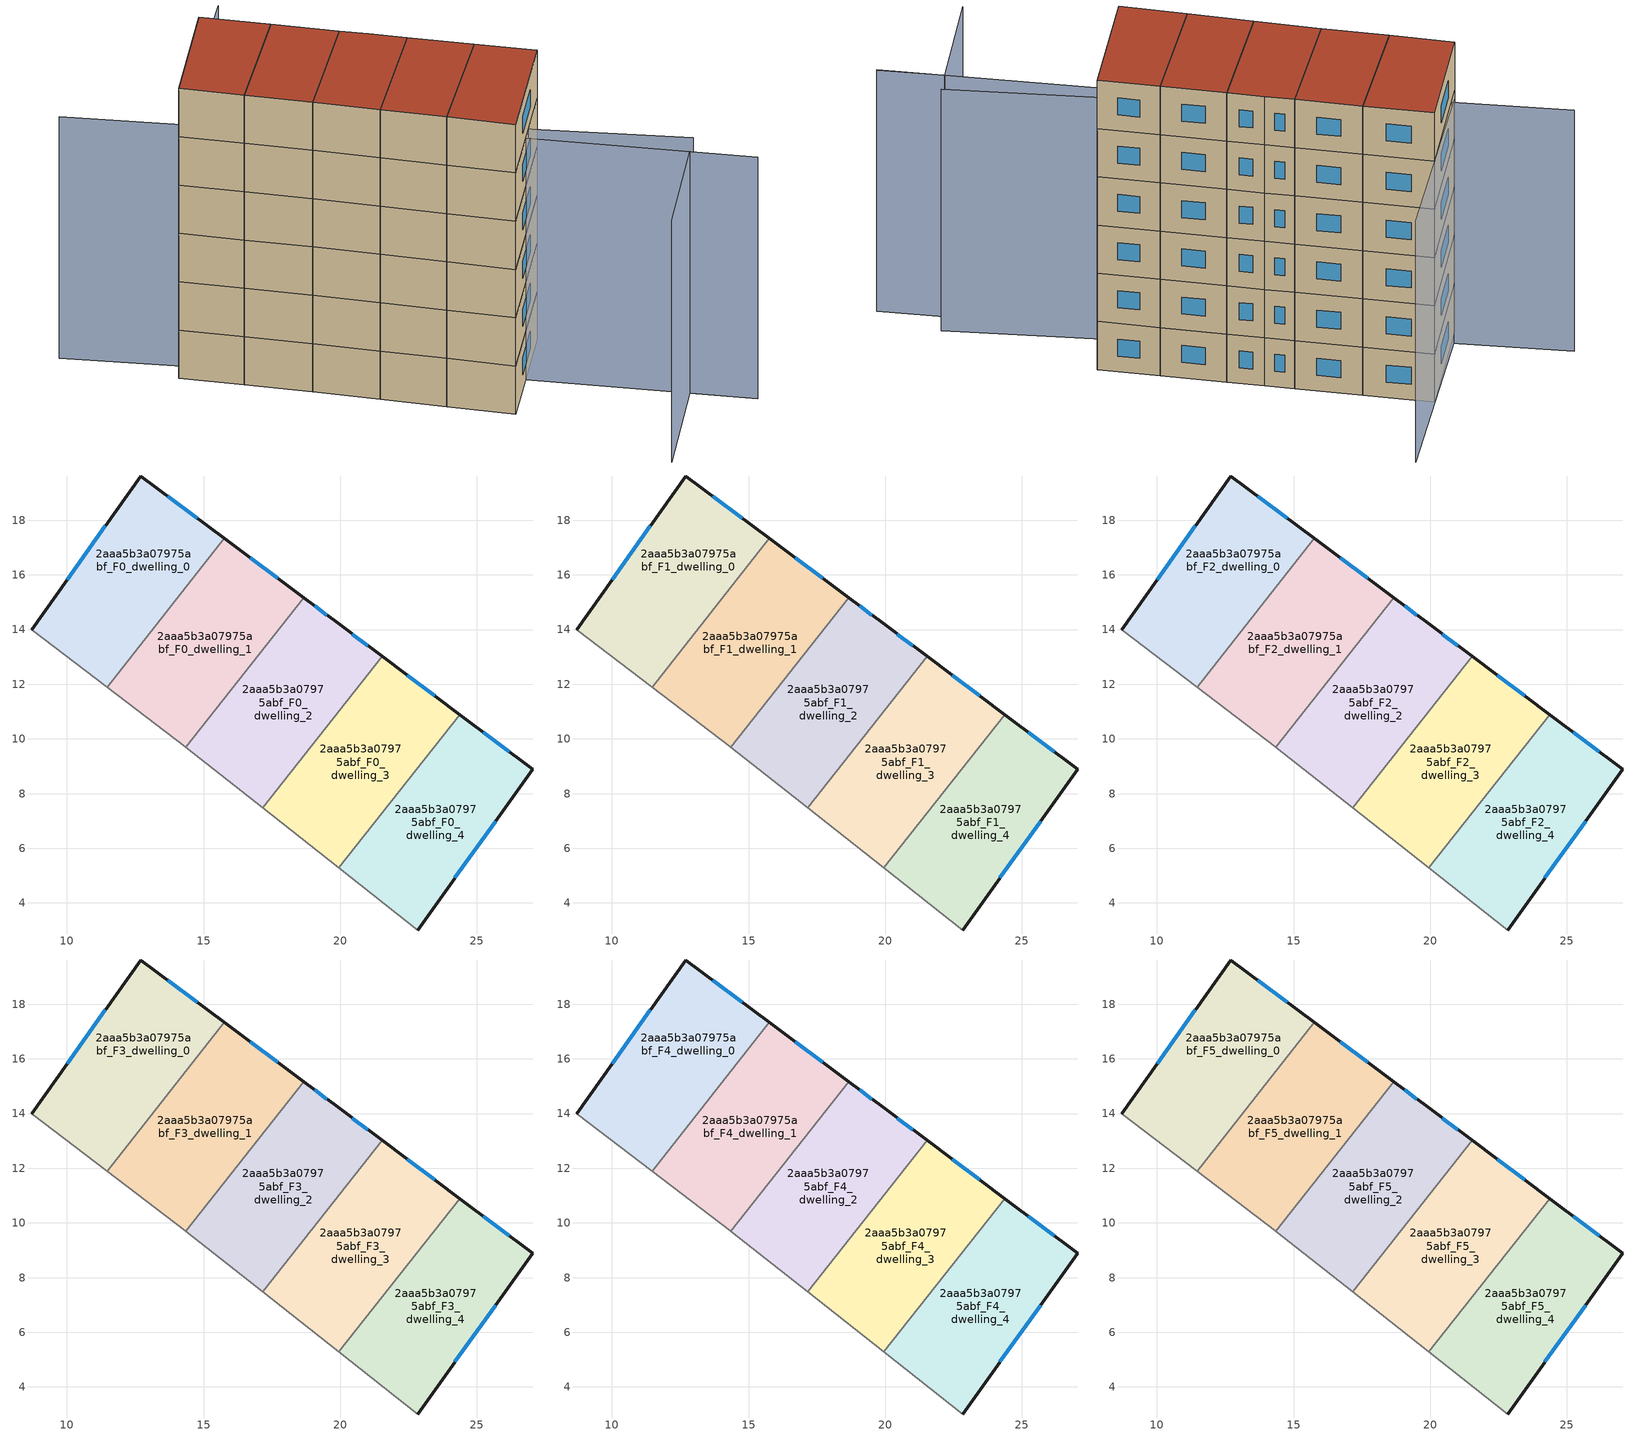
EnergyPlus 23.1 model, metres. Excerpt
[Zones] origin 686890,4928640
2aaa5b3a07975abf_F0_dwelling_0
 floor ground (EU_floor_Construction): 15.76,17.34 11.47,11.9 8.71,14 12.71,19.62 z0
 wall outside (EU_wall_Construction): 15.76,17.34 12.71,19.62 8.71,14 z0:3
 wall adiabatic (EU_wall_Construction): 8.71,14 11.47,11.9 z0:3
 wall to 2aaa5b3a07975abf_F0_dwelling_1 (EU_wall_Construction): 11.47,11.9 15.76,17.34 z0:3
 window (EU_Window_Construction): 11.41,17.8 10,15.82 / 14.77,18.08 13.7,18.88 z0.97:2.03
2aaa5b3a07975abf_F0_dwelling_1
 floor ground (EU_floor_Construction): 18.66,15.17 14.35,9.7 14.34,9.71 11.47,11.9 15.76,17.34 z0
 wall outside (EU_wall_Construction): 18.66,15.17 15.76,17.34 z0:3
 wall adiabatic (EU_wall_Construction): 11.47,11.9 14.34,9.71 14.35,9.7 z0:3
 wall to 2aaa5b3a07975abf_F0_dwelling_2 (EU_wall_Construction): 14.35,9.7 18.66,15.17 z0:3
 window (EU_Window_Construction): 17.72,15.87 16.7,16.64 z0.97:2.03
2aaa5b3a07975abf_F0_dwelling_2
 floor ground (EU_floor_Construction): 19.92,14.23 21.53,13.02 17.17,7.48 14.35,9.7 18.66,15.17 z0
 wall outside (EU_wall_Construction): 21.53,13.02 19.92,14.23 18.66,15.17 z0:3
 wall adiabatic (EU_wall_Construction): 14.35,9.7 17.17,7.48 z0:3
 wall to 2aaa5b3a07975abf_F0_dwelling_3 (EU_wall_Construction): 17.17,7.48 21.53,13.02 z0:3
 window (EU_Window_Construction): 19.51,14.53 19.07,14.86 / 21.01,13.41 20.44,13.84 z0.97:2.03
2aaa5b3a07975abf_F0_dwelling_3
 floor ground (EU_floor_Construction): 24.37,10.89 19.95,5.28 17.17,7.48 21.53,13.02 z0
 wall outside (EU_wall_Construction): 24.37,10.89 21.53,13.02 z0:3
 wall adiabatic (EU_wall_Construction): 17.17,7.48 19.95,5.28 z0:3
 wall to 2aaa5b3a07975abf_F0_dwelling_4 (EU_wall_Construction): 19.95,5.28 24.37,10.89 z0:3
 window (EU_Window_Construction): 23.45,11.58 22.45,12.33 z0.97:2.03
2aaa5b3a07975abf_F0_dwelling_4
 floor ground (EU_floor_Construction): 27.05,8.89 22.83,3.01 19.95,5.28 24.37,10.89 z0
 wall outside (EU_wall_Construction): 22.83,3.01 27.05,8.89 24.37,10.89 z0:3
 wall adiabatic (EU_wall_Construction): 19.95,5.28 22.83,3.01 z0:3
 window (EU_Window_Construction): 26.18,9.54 25.24,10.24 / 24.19,4.92 25.68,6.98 z0.97:2.03
2aaa5b3a07975abf_F1_dwelling_0
 floor to 2aaa5b3a07975abf_F0_dwelling_0 (EU_floor_Construction): 15.76,17.34 11.47,11.9 8.71,14 12.71,19.62 z3
 wall outside (EU_wall_Construction): 15.76,17.34 12.71,19.62 8.71,14 z3:6
 wall adiabatic (EU_wall_Construction): 8.71,14 11.47,11.9 z3:6
 wall to 2aaa5b3a07975abf_F1_dwelling_1 (EU_wall_Construction): 11.47,11.9 15.76,17.34 z3:6
 window (EU_Window_Construction): 11.41,17.8 10,15.82 / 14.77,18.08 13.7,18.88 z3.97:5.03
2aaa5b3a07975abf_F1_dwelling_1
 floor to 2aaa5b3a07975abf_F0_dwelling_1 (EU_floor_Construction): 18.66,15.17 14.35,9.7 14.34,9.71 11.47,11.9 15.76,17.34 z3
 wall outside (EU_wall_Construction): 18.66,15.17 15.76,17.34 z3:6
 wall adiabatic (EU_wall_Construction): 11.47,11.9 14.34,9.71 14.35,9.7 z3:6
 wall to 2aaa5b3a07975abf_F1_dwelling_2 (EU_wall_Construction): 14.35,9.7 18.66,15.17 z3:6
 window (EU_Window_Construction): 17.72,15.87 16.7,16.64 z3.97:5.03
2aaa5b3a07975abf_F1_dwelling_2
 floor to 2aaa5b3a07975abf_F0_dwelling_2 (EU_floor_Construction): 19.92,14.23 21.53,13.02 17.17,7.48 14.35,9.7 18.66,15.17 z3
 wall outside (EU_wall_Construction): 21.53,13.02 19.92,14.23 18.66,15.17 z3:6
 wall adiabatic (EU_wall_Construction): 14.35,9.7 17.17,7.48 z3:6
 wall to 2aaa5b3a07975abf_F1_dwelling_3 (EU_wall_Construction): 17.17,7.48 21.53,13.02 z3:6
 window (EU_Window_Construction): 19.51,14.53 19.07,14.86 / 21.01,13.41 20.44,13.84 z3.97:5.03
2aaa5b3a07975abf_F1_dwelling_3
 floor to 2aaa5b3a07975abf_F0_dwelling_3 (EU_floor_Construction): 24.37,10.89 19.95,5.28 17.17,7.48 21.53,13.02 z3
 wall outside (EU_wall_Construction): 24.37,10.89 21.53,13.02 z3:6
 wall adiabatic (EU_wall_Construction): 17.17,7.48 19.95,5.28 z3:6
 wall to 2aaa5b3a07975abf_F1_dwelling_4 (EU_wall_Construction): 19.95,5.28 24.37,10.89 z3:6
 window (EU_Window_Construction): 23.45,11.58 22.45,12.33 z3.97:5.03
2aaa5b3a07975abf_F1_dwelling_4
 floor to 2aaa5b3a07975abf_F0_dwelling_4 (EU_floor_Construction): 27.05,8.89 22.83,3.01 19.95,5.28 24.37,10.89 z3
 wall outside (EU_wall_Construction): 22.83,3.01 27.05,8.89 24.37,10.89 z3:6
 wall adiabatic (EU_wall_Construction): 19.95,5.28 22.83,3.01 z3:6
 window (EU_Window_Construction): 26.18,9.54 25.24,10.24 / 24.19,4.92 25.68,6.98 z3.97:5.03
2aaa5b3a07975abf_F2_dwelling_0
 floor to 2aaa5b3a07975abf_F1_dwelling_0 (EU_floor_Construction): 15.76,17.34 11.47,11.9 8.71,14 12.71,19.62 z6
 wall outside (EU_wall_Construction): 15.76,17.34 12.71,19.62 8.71,14 z6:9
 wall adiabatic (EU_wall_Construction): 8.71,14 11.47,11.9 z6:9
 wall to 2aaa5b3a07975abf_F2_dwelling_1 (EU_wall_Construction): 11.47,11.9 15.76,17.34 z6:9
 window (EU_Window_Construction): 11.41,17.8 10,15.82 / 14.77,18.08 13.7,18.88 z6.97:8.03
2aaa5b3a07975abf_F2_dwelling_1
 floor to 2aaa5b3a07975abf_F1_dwelling_1 (EU_floor_Construction): 18.66,15.17 14.35,9.7 14.34,9.71 11.47,11.9 15.76,17.34 z6
 wall outside (EU_wall_Construction): 18.66,15.17 15.76,17.34 z6:9
 wall adiabatic (EU_wall_Construction): 11.47,11.9 14.34,9.71 14.35,9.7 z6:9
 wall to 2aaa5b3a07975abf_F2_dwelling_2 (EU_wall_Construction): 14.35,9.7 18.66,15.17 z6:9
 window (EU_Window_Construction): 17.72,15.87 16.7,16.64 z6.97:8.03
2aaa5b3a07975abf_F2_dwelling_2
 floor to 2aaa5b3a07975abf_F1_dwelling_2 (EU_floor_Construction): 19.92,14.23 21.53,13.02 17.17,7.48 14.35,9.7 18.66,15.17 z6
 wall outside (EU_wall_Construction): 21.53,13.02 19.92,14.23 18.66,15.17 z6:9
 wall adiabatic (EU_wall_Construction): 14.35,9.7 17.17,7.48 z6:9
 wall to 2aaa5b3a07975abf_F2_dwelling_3 (EU_wall_Construction): 17.17,7.48 21.53,13.02 z6:9
 window (EU_Window_Construction): 19.51,14.53 19.07,14.86 / 21.01,13.41 20.44,13.84 z6.97:8.03
2aaa5b3a07975abf_F2_dwelling_3
 floor to 2aaa5b3a07975abf_F1_dwelling_3 (EU_floor_Construction): 24.37,10.89 19.95,5.28 17.17,7.48 21.53,13.02 z6
 wall outside (EU_wall_Construction): 24.37,10.89 21.53,13.02 z6:9
 wall adiabatic (EU_wall_Construction): 17.17,7.48 19.95,5.28 z6:9
 wall to 2aaa5b3a07975abf_F2_dwelling_4 (EU_wall_Construction): 19.95,5.28 24.37,10.89 z6:9
 window (EU_Window_Construction): 23.45,11.58 22.45,12.33 z6.97:8.03
2aaa5b3a07975abf_F2_dwelling_4
 floor to 2aaa5b3a07975abf_F1_dwelling_4 (EU_floor_Construction): 27.05,8.89 22.83,3.01 19.95,5.28 24.37,10.89 z6
 wall outside (EU_wall_Construction): 22.83,3.01 27.05,8.89 24.37,10.89 z6:9
 wall adiabatic (EU_wall_Construction): 19.95,5.28 22.83,3.01 z6:9
 window (EU_Window_Construction): 26.18,9.54 25.24,10.24 / 24.19,4.92 25.68,6.98 z6.97:8.03
2aaa5b3a07975abf_F3_dwelling_0
 floor to 2aaa5b3a07975abf_F2_dwelling_0 (EU_floor_Construction): 15.76,17.34 11.47,11.9 8.71,14 12.71,19.62 z9
 wall outside (EU_wall_Construction): 15.76,17.34 12.71,19.62 8.71,14 z9:12
 wall adiabatic (EU_wall_Construction): 8.71,14 11.47,11.9 z9:12
 wall to 2aaa5b3a07975abf_F3_dwelling_1 (EU_wall_Construction): 11.47,11.9 15.76,17.34 z9:12
 window (EU_Window_Construction): 11.41,17.8 10,15.82 / 14.77,18.08 13.7,18.88 z9.97:11.03
2aaa5b3a07975abf_F3_dwelling_1
 floor to 2aaa5b3a07975abf_F2_dwelling_1 (EU_floor_Construction): 18.66,15.17 14.35,9.7 14.34,9.71 11.47,11.9 15.76,17.34 z9
 wall outside (EU_wall_Construction): 18.66,15.17 15.76,17.34 z9:12
 wall adiabatic (EU_wall_Construction): 11.47,11.9 14.34,9.71 14.35,9.7 z9:12
 wall to 2aaa5b3a07975abf_F3_dwelling_2 (EU_wall_Construction): 14.35,9.7 18.66,15.17 z9:12
 window (EU_Window_Construction): 17.72,15.87 16.7,16.64 z9.97:11.03
2aaa5b3a07975abf_F3_dwelling_2
 floor to 2aaa5b3a07975abf_F2_dwelling_2 (EU_floor_Construction): 19.92,14.23 21.53,13.02 17.17,7.48 14.35,9.7 18.66,15.17 z9
 wall outside (EU_wall_Construction): 21.53,13.02 19.92,14.23 18.66,15.17 z9:12
 wall adiabatic (EU_wall_Construction): 14.35,9.7 17.17,7.48 z9:12
 wall to 2aaa5b3a07975abf_F3_dwelling_3 (EU_wall_Construction): 17.17,7.48 21.53,13.02 z9:12
 window (EU_Window_Construction): 19.51,14.53 19.07,14.86 / 21.01,13.41 20.44,13.84 z9.97:11.03
2aaa5b3a07975abf_F3_dwelling_3
 floor to 2aaa5b3a07975abf_F2_dwelling_3 (EU_floor_Construction): 24.37,10.89 19.95,5.28 17.17,7.48 21.53,13.02 z9
 wall outside (EU_wall_Construction): 24.37,10.89 21.53,13.02 z9:12
 wall adiabatic (EU_wall_Construction): 17.17,7.48 19.95,5.28 z9:12
 wall to 2aaa5b3a07975abf_F3_dwelling_4 (EU_wall_Construction): 19.95,5.28 24.37,10.89 z9:12
 window (EU_Window_Construction): 23.45,11.58 22.45,12.33 z9.97:11.03
2aaa5b3a07975abf_F3_dwelling_4
 floor to 2aaa5b3a07975abf_F2_dwelling_4 (EU_floor_Construction): 27.05,8.89 22.83,3.01 19.95,5.28 24.37,10.89 z9
 wall outside (EU_wall_Construction): 22.83,3.01 27.05,8.89 24.37,10.89 z9:12
 wall adiabatic (EU_wall_Construction): 19.95,5.28 22.83,3.01 z9:12
 window (EU_Window_Construction): 26.18,9.54 25.24,10.24 / 24.19,4.92 25.68,6.98 z9.97:11.03
2aaa5b3a07975abf_F4_dwelling_0
 floor to 2aaa5b3a07975abf_F3_dwelling_0 (EU_floor_Construction): 15.76,17.34 11.47,11.9 8.71,14 12.71,19.62 z12
 wall outside (EU_wall_Construction): 15.76,17.34 12.71,19.62 8.71,14 z12:15
 wall adiabatic (EU_wall_Construction): 8.71,14 11.47,11.9 z12:15
 wall to 2aaa5b3a07975abf_F4_dwelling_1 (EU_wall_Construction): 11.47,11.9 15.76,17.34 z12:15
 window (EU_Window_Construction): 11.41,17.8 10,15.82 / 14.77,18.08 13.7,18.88 z12.97:14.03
2aaa5b3a07975abf_F4_dwelling_1
 floor to 2aaa5b3a07975abf_F3_dwelling_1 (EU_floor_Construction): 18.66,15.17 14.35,9.7 14.34,9.71 11.47,11.9 15.76,17.34 z12
 wall outside (EU_wall_Construction): 18.66,15.17 15.76,17.34 z12:15
 wall adiabatic (EU_wall_Construction): 11.47,11.9 14.34,9.71 14.35,9.7 z12:15
 wall to 2aaa5b3a07975abf_F4_dwelling_2 (EU_wall_Construction): 14.35,9.7 18.66,15.17 z12:15
 window (EU_Window_Construction): 17.72,15.87 16.7,16.64 z12.97:14.03
2aaa5b3a07975abf_F4_dwelling_2
 floor to 2aaa5b3a07975abf_F3_dwelling_2 (EU_floor_Construction): 19.92,14.23 21.53,13.02 17.17,7.48 14.35,9.7 18.66,15.17 z12
 wall outside (EU_wall_Construction): 21.53,13.02 19.92,14.23 18.66,15.17 z12:15
 wall adiabatic (EU_wall_Construction): 14.35,9.7 17.17,7.48 z12:15
 wall to 2aaa5b3a07975abf_F4_dwelling_3 (EU_wall_Construction): 17.17,7.48 21.53,13.02 z12:15
 window (EU_Window_Construction): 19.51,14.53 19.07,14.86 / 21.01,13.41 20.44,13.84 z12.97:14.03
2aaa5b3a07975abf_F4_dwelling_3
 floor to 2aaa5b3a07975abf_F3_dwelling_3 (EU_floor_Construction): 24.37,10.89 19.95,5.28 17.17,7.48 21.53,13.02 z12
 wall outside (EU_wall_Construction): 24.37,10.89 21.53,13.02 z12:15
 wall adiabatic (EU_wall_Construction): 17.17,7.48 19.95,5.28 z12:15
 wall to 2aaa5b3a07975abf_F4_dwelling_4 (EU_wall_Construction): 19.95,5.28 24.37,10.89 z12:15
 window (EU_Window_Construction): 23.45,11.58 22.45,12.33 z12.97:14.03
2aaa5b3a07975abf_F4_dwelling_4
 floor to 2aaa5b3a07975abf_F3_dwelling_4 (EU_floor_Construction): 27.05,8.89 22.83,3.01 19.95,5.28 24.37,10.89 z12
 wall outside (EU_wall_Construction): 22.83,3.01 27.05,8.89 24.37,10.89 z12:15
 wall adiabatic (EU_wall_Construction): 19.95,5.28 22.83,3.01 z12:15
 window (EU_Window_Construction): 26.18,9.54 25.24,10.24 / 24.19,4.92 25.68,6.98 z12.97:14.03
2aaa5b3a07975abf_F5_dwelling_0
 floor to 2aaa5b3a07975abf_F4_dwelling_0 (EU_floor_Construction): 15.76,17.34 11.47,11.9 8.71,14 12.71,19.62 z15
 wall outside (EU_wall_Construction): 15.76,17.34 12.71,19.62 8.71,14 z15:18
 wall adiabatic (EU_wall_Construction): 8.71,14 11.47,11.9 z15:18
 wall to 2aaa5b3a07975abf_F5_dwelling_1 (EU_wall_Construction): 11.47,11.9 15.76,17.34 z15:18
 window (EU_Window_Construction): 11.41,17.8 10,15.82 / 14.77,18.08 13.7,18.88 z15.97:17.03
 roof outside (EU_roof_Construction): 11.47,11.9 15.76,17.34 12.71,19.62 8.71,14 z18
2aaa5b3a07975abf_F5_dwelling_1
 floor to 2aaa5b3a07975abf_F4_dwelling_1 (EU_floor_Construction): 18.66,15.17 14.35,9.7 14.34,9.71 11.47,11.9 15.76,17.34 z15
 wall outside (EU_wall_Construction): 18.66,15.17 15.76,17.34 z15:18
 wall adiabatic (EU_wall_Construction): 11.47,11.9 14.34,9.71 14.35,9.7 z15:18
 wall to 2aaa5b3a07975abf_F5_dwelling_2 (EU_wall_Construction): 14.35,9.7 18.66,15.17 z15:18
 window (EU_Window_Construction): 17.72,15.87 16.7,16.64 z15.97:17.03
 roof outside (EU_roof_Construction): 14.35,9.7 18.66,15.17 15.76,17.34 11.47,11.9 14.34,9.71 z18
2aaa5b3a07975abf_F5_dwelling_2
 floor to 2aaa5b3a07975abf_F4_dwelling_2 (EU_floor_Construction): 19.92,14.23 21.53,13.02 17.17,7.48 14.35,9.7 18.66,15.17 z15
 wall outside (EU_wall_Construction): 21.53,13.02 19.92,14.23 18.66,15.17 z15:18
 wall adiabatic (EU_wall_Construction): 14.35,9.7 17.17,7.48 z15:18
 wall to 2aaa5b3a07975abf_F5_dwelling_3 (EU_wall_Construction): 17.17,7.48 21.53,13.02 z15:18
 window (EU_Window_Construction): 19.51,14.53 19.07,14.86 / 21.01,13.41 20.44,13.84 z15.97:17.03
 roof outside (EU_roof_Construction): 17.17,7.48 21.53,13.02 19.92,14.23 18.66,15.17 14.35,9.7 z18
2aaa5b3a07975abf_F5_dwelling_3
 floor to 2aaa5b3a07975abf_F4_dwelling_3 (EU_floor_Construction): 24.37,10.89 19.95,5.28 17.17,7.48 21.53,13.02 z15
 wall outside (EU_wall_Construction): 24.37,10.89 21.53,13.02 z15:18
 wall adiabatic (EU_wall_Construction): 17.17,7.48 19.95,5.28 z15:18
 wall to 2aaa5b3a07975abf_F5_dwelling_4 (EU_wall_Construction): 19.95,5.28 24.37,10.89 z15:18
 window (EU_Window_Construction): 23.45,11.58 22.45,12.33 z15.97:17.03
 roof outside (EU_roof_Construction): 19.95,5.28 24.37,10.89 21.53,13.02 17.17,7.48 z18
2aaa5b3a07975abf_F5_dwelling_4
 floor to 2aaa5b3a07975abf_F4_dwelling_4 (EU_floor_Construction): 27.05,8.89 22.83,3.01 19.95,5.28 24.37,10.89 z15
 wall outside (EU_wall_Construction): 22.83,3.01 27.05,8.89 24.37,10.89 z15:18
 wall adiabatic (EU_wall_Construction): 19.95,5.28 22.83,3.01 z15:18
 window (EU_Window_Construction): 26.18,9.54 25.24,10.24 / 24.19,4.92 25.68,6.98 z15.97:17.03
 roof outside (EU_roof_Construction): 22.83,3.01 27.05,8.89 24.37,10.89 19.95,5.28 z18
shading: 24.6,6.93 32.63,1.87 / 28.04,-4.73 31.87,0.74 / 31.87,0.74 34.8,-1.31 / 3.99,18.51 24.21,5.1 / 34.78,-1.33 24.8,5.75 / 24.8,5.75 27.03,8.9 / 16.18,24.3 9.08,14.78 z0:15
[Building]
EU S2 Campaign: North Axis=0; Terrain=City; Solar Distribution=FullExterior
[Site:Location]
Bologna: Latitude=44.5; Longitude=11.25; Time Zone=1; Elevation=37
[SizingPeriod:WeatherFileDays]
AnnualSizingPeriod: Begin Month=1; Begin Day of Month=1; End Month=12; End Day of Month=31; Day of Week for Start Day=Monday; Use Weather File Daylight Saving Period=No; Use Weather File Rain and Snow Indicators=No
[MATERIAL]
EU_InternalMass_Material: Roughness=MediumRough; Thickness=0.1; Conductivity=1; Density=1800; Specific Heat=900; Thermal Absorptance=0.9; Solar Absorptance=0.7; Visible Absorptance=0.7
[MATERIAL:NOMASS] Roughness=MediumRough; Thermal Absorptance=0.9; Solar Absorptance=0.7; Visible Absorptance=0.7
Name | Thermal Resistance
EU_wall_NoMass | 0.779417
EU_roof_NoMass | 0.435466
EU_floor_NoMass | 0.588222
[WINDOWMATERIAL:SIMPLEGLAZINGSYSTEM]
EU_Window_SimpleGlazing: UFactor=5.16242; Solar Heat Gain Coefficient=0.85; Visible Transmittance=0.85
[CONSTRUCTION]
EU_wall_Construction: EU_wall_NoMass
EU_roof_Construction: EU_roof_NoMass
EU_floor_Construction: EU_floor_NoMass
EU_InternalMass_Construction: EU_InternalMass_Material
EU_Window_Construction: EU_Window_SimpleGlazing
[ZONE] Type=1; Multiplier=1; Ceiling Height=autocalculate; Floor Area=autocalculate; Part of Total Floor Area=Yes
Name | Volume
2aaa5b3a07975abf_F0_dwelling_0 | 75.4702
2aaa5b3a07975abf_F1_dwelling_0; 2aaa5b3a07975abf_F2_dwelling_0; 2aaa5b3a07975abf_F3_dwelling_0; 2aaa5b3a07975abf_F4_dwelling_0; 2aaa5b3a07975abf_F5_dwelling_0 | 75.4709
2aaa5b3a07975abf_F0_dwelling_1 | 75.4915
2aaa5b3a07975abf_F1_dwelling_1; 2aaa5b3a07975abf_F2_dwelling_1; 2aaa5b3a07975abf_F3_dwelling_1; 2aaa5b3a07975abf_F4_dwelling_1; 2aaa5b3a07975abf_F5_dwelling_1 | 75.4893
2aaa5b3a07975abf_F0_dwelling_2; 2aaa5b3a07975abf_F1_dwelling_2; 2aaa5b3a07975abf_F2_dwelling_2; 2aaa5b3a07975abf_F3_dwelling_2; 2aaa5b3a07975abf_F4_dwelling_2; 2aaa5b3a07975abf_F5_dwelling_2; 2aaa5b3a07975abf_F0_dwelling_4 | 75.4753
2aaa5b3a07975abf_F0_dwelling_3 | 75.4768
2aaa5b3a07975abf_F1_dwelling_3; 2aaa5b3a07975abf_F2_dwelling_3; 2aaa5b3a07975abf_F3_dwelling_3; 2aaa5b3a07975abf_F4_dwelling_3; 2aaa5b3a07975abf_F5_dwelling_3; 2aaa5b3a07975abf_F1_dwelling_4; 2aaa5b3a07975abf_F2_dwelling_4; 2aaa5b3a07975abf_F3_dwelling_4; 2aaa5b3a07975abf_F4_dwelling_4; 2aaa5b3a07975abf_F5_dwelling_4 | 75.4761
[INTERNALMASS] Construction=EU_InternalMass_Construction
Name | Zone or ZoneList | Surface Area
2aaa5b3a07975abf_F0_dwelling_0_EU_InternalMass | 2aaa5b3a07975abf_F0_dwelling_0 | 25.1567
2aaa5b3a07975abf_F0_dwelling_1_EU_InternalMass | 2aaa5b3a07975abf_F0_dwelling_1 | 25.1633
2aaa5b3a07975abf_F0_dwelling_2_EU_InternalMass | 2aaa5b3a07975abf_F0_dwelling_2 | 25.1585
2aaa5b3a07975abf_F0_dwelling_3_EU_InternalMass | 2aaa5b3a07975abf_F0_dwelling_3 | 25.1584
2aaa5b3a07975abf_F0_dwelling_4_EU_InternalMass | 2aaa5b3a07975abf_F0_dwelling_4 | 25.1585
2aaa5b3a07975abf_F1_dwelling_0_EU_InternalMass | 2aaa5b3a07975abf_F1_dwelling_0 | 25.1567
2aaa5b3a07975abf_F1_dwelling_1_EU_InternalMass | 2aaa5b3a07975abf_F1_dwelling_1 | 25.1633
2aaa5b3a07975abf_F1_dwelling_2_EU_InternalMass | 2aaa5b3a07975abf_F1_dwelling_2 | 25.1585
2aaa5b3a07975abf_F1_dwelling_3_EU_InternalMass | 2aaa5b3a07975abf_F1_dwelling_3 | 25.1584
2aaa5b3a07975abf_F1_dwelling_4_EU_InternalMass | 2aaa5b3a07975abf_F1_dwelling_4 | 25.1585
2aaa5b3a07975abf_F2_dwelling_0_EU_InternalMass | 2aaa5b3a07975abf_F2_dwelling_0 | 25.1567
2aaa5b3a07975abf_F2_dwelling_1_EU_InternalMass | 2aaa5b3a07975abf_F2_dwelling_1 | 25.1633
2aaa5b3a07975abf_F2_dwelling_2_EU_InternalMass | 2aaa5b3a07975abf_F2_dwelling_2 | 25.1585
2aaa5b3a07975abf_F2_dwelling_3_EU_InternalMass | 2aaa5b3a07975abf_F2_dwelling_3 | 25.1584
2aaa5b3a07975abf_F2_dwelling_4_EU_InternalMass | 2aaa5b3a07975abf_F2_dwelling_4 | 25.1585
2aaa5b3a07975abf_F3_dwelling_0_EU_InternalMass | 2aaa5b3a07975abf_F3_dwelling_0 | 25.1567
2aaa5b3a07975abf_F3_dwelling_1_EU_InternalMass | 2aaa5b3a07975abf_F3_dwelling_1 | 25.1633
2aaa5b3a07975abf_F3_dwelling_2_EU_InternalMass | 2aaa5b3a07975abf_F3_dwelling_2 | 25.1585
2aaa5b3a07975abf_F3_dwelling_3_EU_InternalMass | 2aaa5b3a07975abf_F3_dwelling_3 | 25.1584
2aaa5b3a07975abf_F3_dwelling_4_EU_InternalMass | 2aaa5b3a07975abf_F3_dwelling_4 | 25.1585
2aaa5b3a07975abf_F4_dwelling_0_EU_InternalMass | 2aaa5b3a07975abf_F4_dwelling_0 | 25.1567
2aaa5b3a07975abf_F4_dwelling_1_EU_InternalMass | 2aaa5b3a07975abf_F4_dwelling_1 | 25.1633
2aaa5b3a07975abf_F4_dwelling_2_EU_InternalMass | 2aaa5b3a07975abf_F4_dwelling_2 | 25.1585
2aaa5b3a07975abf_F4_dwelling_3_EU_InternalMass | 2aaa5b3a07975abf_F4_dwelling_3 | 25.1584
2aaa5b3a07975abf_F4_dwelling_4_EU_InternalMass | 2aaa5b3a07975abf_F4_dwelling_4 | 25.1585
2aaa5b3a07975abf_F5_dwelling_0_EU_InternalMass | 2aaa5b3a07975abf_F5_dwelling_0 | 25.1567
2aaa5b3a07975abf_F5_dwelling_1_EU_InternalMass | 2aaa5b3a07975abf_F5_dwelling_1 | 25.1633
2aaa5b3a07975abf_F5_dwelling_2_EU_InternalMass | 2aaa5b3a07975abf_F5_dwelling_2 | 25.1585
2aaa5b3a07975abf_F5_dwelling_3_EU_InternalMass | 2aaa5b3a07975abf_F5_dwelling_3 | 25.1584
2aaa5b3a07975abf_F5_dwelling_4_EU_InternalMass | 2aaa5b3a07975abf_F5_dwelling_4 | 25.1585
[OTHEREQUIPMENT] Fuel Type=Electricity; Design Level Calculation Method=Watts/Area; Power per Zone Floor Area=1; Fraction Latent=0; Fraction Radiant=0; Fraction Lost=0; Carbon Dioxide Generation Rate=0; EndUse Subcategory=EU_Step8_InternalGains
Name | Zone or ZoneList or Space or SpaceList | Schedule
EU_Step8_InternalGain_2aaa5b3a07975abf_F0_dwelling_0_f000 | 2aaa5b3a07975abf_F0_dwelling_0 | EU_Step8_GainSchedule_2aaa5b3a07975abf_F0_dwelling_0_f000
EU_Step8_InternalGain_2aaa5b3a07975abf_F0_dwelling_1_f000 | 2aaa5b3a07975abf_F0_dwelling_1 | EU_Step8_GainSchedule_2aaa5b3a07975abf_F0_dwelling_1_f000
EU_Step8_InternalGain_2aaa5b3a07975abf_F0_dwelling_2_f000 | 2aaa5b3a07975abf_F0_dwelling_2 | EU_Step8_GainSchedule_2aaa5b3a07975abf_F0_dwelling_2_f000
EU_Step8_InternalGain_2aaa5b3a07975abf_F0_dwelling_3_f000 | 2aaa5b3a07975abf_F0_dwelling_3 | EU_Step8_GainSchedule_2aaa5b3a07975abf_F0_dwelling_3_f000
EU_Step8_InternalGain_2aaa5b3a07975abf_F0_dwelling_4_f000 | 2aaa5b3a07975abf_F0_dwelling_4 | EU_Step8_GainSchedule_2aaa5b3a07975abf_F0_dwelling_4_f000
EU_Step8_InternalGain_2aaa5b3a07975abf_F1_dwelling_0_f000 | 2aaa5b3a07975abf_F1_dwelling_0 | EU_Step8_GainSchedule_2aaa5b3a07975abf_F1_dwelling_0_f000
EU_Step8_InternalGain_2aaa5b3a07975abf_F1_dwelling_1_f000 | 2aaa5b3a07975abf_F1_dwelling_1 | EU_Step8_GainSchedule_2aaa5b3a07975abf_F1_dwelling_1_f000
EU_Step8_InternalGain_2aaa5b3a07975abf_F1_dwelling_2_f000 | 2aaa5b3a07975abf_F1_dwelling_2 | EU_Step8_GainSchedule_2aaa5b3a07975abf_F1_dwelling_2_f000
EU_Step8_InternalGain_2aaa5b3a07975abf_F1_dwelling_3_f000 | 2aaa5b3a07975abf_F1_dwelling_3 | EU_Step8_GainSchedule_2aaa5b3a07975abf_F1_dwelling_3_f000
EU_Step8_InternalGain_2aaa5b3a07975abf_F1_dwelling_4_f000 | 2aaa5b3a07975abf_F1_dwelling_4 | EU_Step8_GainSchedule_2aaa5b3a07975abf_F1_dwelling_4_f000
EU_Step8_InternalGain_2aaa5b3a07975abf_F2_dwelling_0_f000 | 2aaa5b3a07975abf_F2_dwelling_0 | EU_Step8_GainSchedule_2aaa5b3a07975abf_F2_dwelling_0_f000
EU_Step8_InternalGain_2aaa5b3a07975abf_F2_dwelling_1_f000 | 2aaa5b3a07975abf_F2_dwelling_1 | EU_Step8_GainSchedule_2aaa5b3a07975abf_F2_dwelling_1_f000
EU_Step8_InternalGain_2aaa5b3a07975abf_F2_dwelling_2_f000 | 2aaa5b3a07975abf_F2_dwelling_2 | EU_Step8_GainSchedule_2aaa5b3a07975abf_F2_dwelling_2_f000
EU_Step8_InternalGain_2aaa5b3a07975abf_F2_dwelling_3_f000 | 2aaa5b3a07975abf_F2_dwelling_3 | EU_Step8_GainSchedule_2aaa5b3a07975abf_F2_dwelling_3_f000
EU_Step8_InternalGain_2aaa5b3a07975abf_F2_dwelling_4_f000 | 2aaa5b3a07975abf_F2_dwelling_4 | EU_Step8_GainSchedule_2aaa5b3a07975abf_F2_dwelling_4_f000
EU_Step8_InternalGain_2aaa5b3a07975abf_F3_dwelling_0_f000 | 2aaa5b3a07975abf_F3_dwelling_0 | EU_Step8_GainSchedule_2aaa5b3a07975abf_F3_dwelling_0_f000
EU_Step8_InternalGain_2aaa5b3a07975abf_F3_dwelling_1_f000 | 2aaa5b3a07975abf_F3_dwelling_1 | EU_Step8_GainSchedule_2aaa5b3a07975abf_F3_dwelling_1_f000
EU_Step8_InternalGain_2aaa5b3a07975abf_F3_dwelling_2_f000 | 2aaa5b3a07975abf_F3_dwelling_2 | EU_Step8_GainSchedule_2aaa5b3a07975abf_F3_dwelling_2_f000
EU_Step8_InternalGain_2aaa5b3a07975abf_F3_dwelling_3_f000 | 2aaa5b3a07975abf_F3_dwelling_3 | EU_Step8_GainSchedule_2aaa5b3a07975abf_F3_dwelling_3_f000
EU_Step8_InternalGain_2aaa5b3a07975abf_F3_dwelling_4_f000 | 2aaa5b3a07975abf_F3_dwelling_4 | EU_Step8_GainSchedule_2aaa5b3a07975abf_F3_dwelling_4_f000
EU_Step8_InternalGain_2aaa5b3a07975abf_F4_dwelling_0_f000 | 2aaa5b3a07975abf_F4_dwelling_0 | EU_Step8_GainSchedule_2aaa5b3a07975abf_F4_dwelling_0_f000
EU_Step8_InternalGain_2aaa5b3a07975abf_F4_dwelling_1_f000 | 2aaa5b3a07975abf_F4_dwelling_1 | EU_Step8_GainSchedule_2aaa5b3a07975abf_F4_dwelling_1_f000
EU_Step8_InternalGain_2aaa5b3a07975abf_F4_dwelling_2_f000 | 2aaa5b3a07975abf_F4_dwelling_2 | EU_Step8_GainSchedule_2aaa5b3a07975abf_F4_dwelling_2_f000
EU_Step8_InternalGain_2aaa5b3a07975abf_F4_dwelling_3_f000 | 2aaa5b3a07975abf_F4_dwelling_3 | EU_Step8_GainSchedule_2aaa5b3a07975abf_F4_dwelling_3_f000
EU_Step8_InternalGain_2aaa5b3a07975abf_F4_dwelling_4_f000 | 2aaa5b3a07975abf_F4_dwelling_4 | EU_Step8_GainSchedule_2aaa5b3a07975abf_F4_dwelling_4_f000
EU_Step8_InternalGain_2aaa5b3a07975abf_F5_dwelling_0_f000 | 2aaa5b3a07975abf_F5_dwelling_0 | EU_Step8_GainSchedule_2aaa5b3a07975abf_F5_dwelling_0_f000
EU_Step8_InternalGain_2aaa5b3a07975abf_F5_dwelling_1_f000 | 2aaa5b3a07975abf_F5_dwelling_1 | EU_Step8_GainSchedule_2aaa5b3a07975abf_F5_dwelling_1_f000
EU_Step8_InternalGain_2aaa5b3a07975abf_F5_dwelling_2_f000 | 2aaa5b3a07975abf_F5_dwelling_2 | EU_Step8_GainSchedule_2aaa5b3a07975abf_F5_dwelling_2_f000
EU_Step8_InternalGain_2aaa5b3a07975abf_F5_dwelling_3_f000 | 2aaa5b3a07975abf_F5_dwelling_3 | EU_Step8_GainSchedule_2aaa5b3a07975abf_F5_dwelling_3_f000
EU_Step8_InternalGain_2aaa5b3a07975abf_F5_dwelling_4_f000 | 2aaa5b3a07975abf_F5_dwelling_4 | EU_Step8_GainSchedule_2aaa5b3a07975abf_F5_dwelling_4_f000
[ZONEVENTILATION:DESIGNFLOWRATE] Schedule=EU_AlwaysOn; Design Flow Rate Calculation Method=AirChanges/Hour; Air Changes per Hour=0.712058; Ventilation Type=Natural; Fan Pressure Rise=0; Fan Total Efficiency=1; Constant Term Coefficient=1; Temperature Term Coefficient=0; Velocity Term Coefficient=0; Velocity Squared Term Coefficient=0; Minimum Indoor Temperature=-100; Maximum Indoor Temperature=100; Delta Temperature=-100; Minimum Outdoor Temperature=-100; Maximum Outdoor Temperature=100; Maximum Wind Speed=40
Name | Zone or ZoneList or Space or SpaceList
EU_ConstantAir_2aaa5b3a07975abf_F0_dwelling_0 | 2aaa5b3a07975abf_F0_dwelling_0
EU_ConstantAir_2aaa5b3a07975abf_F0_dwelling_1 | 2aaa5b3a07975abf_F0_dwelling_1
EU_ConstantAir_2aaa5b3a07975abf_F0_dwelling_2 | 2aaa5b3a07975abf_F0_dwelling_2
EU_ConstantAir_2aaa5b3a07975abf_F0_dwelling_3 | 2aaa5b3a07975abf_F0_dwelling_3
EU_ConstantAir_2aaa5b3a07975abf_F0_dwelling_4 | 2aaa5b3a07975abf_F0_dwelling_4
EU_ConstantAir_2aaa5b3a07975abf_F1_dwelling_0 | 2aaa5b3a07975abf_F1_dwelling_0
EU_ConstantAir_2aaa5b3a07975abf_F1_dwelling_1 | 2aaa5b3a07975abf_F1_dwelling_1
EU_ConstantAir_2aaa5b3a07975abf_F1_dwelling_2 | 2aaa5b3a07975abf_F1_dwelling_2
EU_ConstantAir_2aaa5b3a07975abf_F1_dwelling_3 | 2aaa5b3a07975abf_F1_dwelling_3
EU_ConstantAir_2aaa5b3a07975abf_F1_dwelling_4 | 2aaa5b3a07975abf_F1_dwelling_4
EU_ConstantAir_2aaa5b3a07975abf_F2_dwelling_0 | 2aaa5b3a07975abf_F2_dwelling_0
EU_ConstantAir_2aaa5b3a07975abf_F2_dwelling_1 | 2aaa5b3a07975abf_F2_dwelling_1
EU_ConstantAir_2aaa5b3a07975abf_F2_dwelling_2 | 2aaa5b3a07975abf_F2_dwelling_2
EU_ConstantAir_2aaa5b3a07975abf_F2_dwelling_3 | 2aaa5b3a07975abf_F2_dwelling_3
EU_ConstantAir_2aaa5b3a07975abf_F2_dwelling_4 | 2aaa5b3a07975abf_F2_dwelling_4
EU_ConstantAir_2aaa5b3a07975abf_F3_dwelling_0 | 2aaa5b3a07975abf_F3_dwelling_0
EU_ConstantAir_2aaa5b3a07975abf_F3_dwelling_1 | 2aaa5b3a07975abf_F3_dwelling_1
EU_ConstantAir_2aaa5b3a07975abf_F3_dwelling_2 | 2aaa5b3a07975abf_F3_dwelling_2
EU_ConstantAir_2aaa5b3a07975abf_F3_dwelling_3 | 2aaa5b3a07975abf_F3_dwelling_3
EU_ConstantAir_2aaa5b3a07975abf_F3_dwelling_4 | 2aaa5b3a07975abf_F3_dwelling_4
EU_ConstantAir_2aaa5b3a07975abf_F4_dwelling_0 | 2aaa5b3a07975abf_F4_dwelling_0
EU_ConstantAir_2aaa5b3a07975abf_F4_dwelling_1 | 2aaa5b3a07975abf_F4_dwelling_1
EU_ConstantAir_2aaa5b3a07975abf_F4_dwelling_2 | 2aaa5b3a07975abf_F4_dwelling_2
EU_ConstantAir_2aaa5b3a07975abf_F4_dwelling_3 | 2aaa5b3a07975abf_F4_dwelling_3
EU_ConstantAir_2aaa5b3a07975abf_F4_dwelling_4 | 2aaa5b3a07975abf_F4_dwelling_4
EU_ConstantAir_2aaa5b3a07975abf_F5_dwelling_0 | 2aaa5b3a07975abf_F5_dwelling_0
EU_ConstantAir_2aaa5b3a07975abf_F5_dwelling_1 | 2aaa5b3a07975abf_F5_dwelling_1
EU_ConstantAir_2aaa5b3a07975abf_F5_dwelling_2 | 2aaa5b3a07975abf_F5_dwelling_2
EU_ConstantAir_2aaa5b3a07975abf_F5_dwelling_3 | 2aaa5b3a07975abf_F5_dwelling_3
EU_ConstantAir_2aaa5b3a07975abf_F5_dwelling_4 | 2aaa5b3a07975abf_F5_dwelling_4
[HVACTEMPLATE:THERMOSTAT] Constant Heating Setpoint=20; Constant Cooling Setpoint=50
EU_HeatOnly_2aaa5b3a07975abf_F0_dwelling_0; EU_HeatOnly_2aaa5b3a07975abf_F0_dwelling_1; EU_HeatOnly_2aaa5b3a07975abf_F0_dwelling_2; EU_HeatOnly_2aaa5b3a07975abf_F0_dwelling_3; EU_HeatOnly_2aaa5b3a07975abf_F0_dwelling_4; EU_HeatOnly_2aaa5b3a07975abf_F1_dwelling_0; EU_HeatOnly_2aaa5b3a07975abf_F1_dwelling_1; EU_HeatOnly_2aaa5b3a07975abf_F1_dwelling_2; EU_HeatOnly_2aaa5b3a07975abf_F1_dwelling_3; EU_HeatOnly_2aaa5b3a07975abf_F1_dwelling_4; EU_HeatOnly_2aaa5b3a07975abf_F2_dwelling_0; EU_HeatOnly_2aaa5b3a07975abf_F2_dwelling_1; EU_HeatOnly_2aaa5b3a07975abf_F2_dwelling_2; EU_HeatOnly_2aaa5b3a07975abf_F2_dwelling_3; EU_HeatOnly_2aaa5b3a07975abf_F2_dwelling_4; EU_HeatOnly_2aaa5b3a07975abf_F3_dwelling_0; EU_HeatOnly_2aaa5b3a07975abf_F3_dwelling_1; EU_HeatOnly_2aaa5b3a07975abf_F3_dwelling_2; EU_HeatOnly_2aaa5b3a07975abf_F3_dwelling_3; EU_HeatOnly_2aaa5b3a07975abf_F3_dwelling_4; EU_HeatOnly_2aaa5b3a07975abf_F4_dwelling_0; EU_HeatOnly_2aaa5b3a07975abf_F4_dwelling_1; EU_HeatOnly_2aaa5b3a07975abf_F4_dwelling_2; EU_HeatOnly_2aaa5b3a07975abf_F4_dwelling_3; EU_HeatOnly_2aaa5b3a07975abf_F4_dwelling_4; EU_HeatOnly_2aaa5b3a07975abf_F5_dwelling_0; EU_HeatOnly_2aaa5b3a07975abf_F5_dwelling_1; EU_HeatOnly_2aaa5b3a07975abf_F5_dwelling_2; EU_HeatOnly_2aaa5b3a07975abf_F5_dwelling_3; EU_HeatOnly_2aaa5b3a07975abf_F5_dwelling_4
[HVACTEMPLATE:ZONE:IDEALLOADSAIRSYSTEM] System Availability Schedule=EU_AlwaysOn; Maximum Heating Supply Air Temperature=50; Minimum Cooling Supply Air Temperature=13; Maximum Heating Supply Air Humidity Ratio=0.0156; Minimum Cooling Supply Air Humidity Ratio=0.0077; Heating Limit=NoLimit; Cooling Limit=NoLimit; Heating Availability Schedule=EU_AlwaysOn; Cooling Availability Schedule=EU_CoolingOff; Dehumidification Control Type=ConstantSensibleHeatRatio; Cooling Sensible Heat Ratio=0.7; Dehumidification Setpoint=60; Humidification Control Type=None; Humidification Setpoint=30; Outdoor Air Method=None; Outdoor Air Flow Rate per Person=0.00944; Outdoor Air Flow Rate per Zone Floor Area=0; Outdoor Air Flow Rate per Zone=0; Demand Controlled Ventilation Type=None; Outdoor Air Economizer Type=NoEconomizer; Heat Recovery Type=None; Sensible Heat Recovery Effectiveness=0.7; Latent Heat Recovery Effectiveness=0.65
Name | Template Thermostat
2aaa5b3a07975abf_F0_dwelling_0 | EU_HeatOnly_2aaa5b3a07975abf_F0_dwelling_0
2aaa5b3a07975abf_F0_dwelling_1 | EU_HeatOnly_2aaa5b3a07975abf_F0_dwelling_1
2aaa5b3a07975abf_F0_dwelling_2 | EU_HeatOnly_2aaa5b3a07975abf_F0_dwelling_2
2aaa5b3a07975abf_F0_dwelling_3 | EU_HeatOnly_2aaa5b3a07975abf_F0_dwelling_3
2aaa5b3a07975abf_F0_dwelling_4 | EU_HeatOnly_2aaa5b3a07975abf_F0_dwelling_4
2aaa5b3a07975abf_F1_dwelling_0 | EU_HeatOnly_2aaa5b3a07975abf_F1_dwelling_0
2aaa5b3a07975abf_F1_dwelling_1 | EU_HeatOnly_2aaa5b3a07975abf_F1_dwelling_1
2aaa5b3a07975abf_F1_dwelling_2 | EU_HeatOnly_2aaa5b3a07975abf_F1_dwelling_2
2aaa5b3a07975abf_F1_dwelling_3 | EU_HeatOnly_2aaa5b3a07975abf_F1_dwelling_3
2aaa5b3a07975abf_F1_dwelling_4 | EU_HeatOnly_2aaa5b3a07975abf_F1_dwelling_4
2aaa5b3a07975abf_F2_dwelling_0 | EU_HeatOnly_2aaa5b3a07975abf_F2_dwelling_0
2aaa5b3a07975abf_F2_dwelling_1 | EU_HeatOnly_2aaa5b3a07975abf_F2_dwelling_1
2aaa5b3a07975abf_F2_dwelling_2 | EU_HeatOnly_2aaa5b3a07975abf_F2_dwelling_2
2aaa5b3a07975abf_F2_dwelling_3 | EU_HeatOnly_2aaa5b3a07975abf_F2_dwelling_3
2aaa5b3a07975abf_F2_dwelling_4 | EU_HeatOnly_2aaa5b3a07975abf_F2_dwelling_4
2aaa5b3a07975abf_F3_dwelling_0 | EU_HeatOnly_2aaa5b3a07975abf_F3_dwelling_0
2aaa5b3a07975abf_F3_dwelling_1 | EU_HeatOnly_2aaa5b3a07975abf_F3_dwelling_1
2aaa5b3a07975abf_F3_dwelling_2 | EU_HeatOnly_2aaa5b3a07975abf_F3_dwelling_2
2aaa5b3a07975abf_F3_dwelling_3 | EU_HeatOnly_2aaa5b3a07975abf_F3_dwelling_3
2aaa5b3a07975abf_F3_dwelling_4 | EU_HeatOnly_2aaa5b3a07975abf_F3_dwelling_4
2aaa5b3a07975abf_F4_dwelling_0 | EU_HeatOnly_2aaa5b3a07975abf_F4_dwelling_0
2aaa5b3a07975abf_F4_dwelling_1 | EU_HeatOnly_2aaa5b3a07975abf_F4_dwelling_1
2aaa5b3a07975abf_F4_dwelling_2 | EU_HeatOnly_2aaa5b3a07975abf_F4_dwelling_2
2aaa5b3a07975abf_F4_dwelling_3 | EU_HeatOnly_2aaa5b3a07975abf_F4_dwelling_3
2aaa5b3a07975abf_F4_dwelling_4 | EU_HeatOnly_2aaa5b3a07975abf_F4_dwelling_4
2aaa5b3a07975abf_F5_dwelling_0 | EU_HeatOnly_2aaa5b3a07975abf_F5_dwelling_0
2aaa5b3a07975abf_F5_dwelling_1 | EU_HeatOnly_2aaa5b3a07975abf_F5_dwelling_1
2aaa5b3a07975abf_F5_dwelling_2 | EU_HeatOnly_2aaa5b3a07975abf_F5_dwelling_2
2aaa5b3a07975abf_F5_dwelling_3 | EU_HeatOnly_2aaa5b3a07975abf_F5_dwelling_3
2aaa5b3a07975abf_F5_dwelling_4 | EU_HeatOnly_2aaa5b3a07975abf_F5_dwelling_4
[SIZING:ZONE] Zone Cooling Design Supply Air Temperature Input Method=SupplyAirTemperature; Zone Cooling Design Supply Air Temperature=13; Zone Heating Design Supply Air Temperature Input Method=SupplyAirTemperature; Zone Heating Design Supply Air Temperature=50; Zone Cooling Design Supply Air Humidity Ratio=0.008; Zone Heating Design Supply Air Humidity Ratio=0.008; Cooling Design Air Flow Method=DesignDay; Cooling Design Air Flow Rate=0; Cooling Minimum Air Flow per Zone Floor Area=0.000762; Cooling Minimum Air Flow=0; Cooling Minimum Air Flow Fraction=0.2; Heating Design Air Flow Method=DesignDay; Heating Design Air Flow Rate=0; Heating Maximum Air Flow per Zone Floor Area=0.002032; Heating Maximum Air Flow=0.141576; Heating Maximum Air Flow Fraction=0.3; Account for Dedicated Outdoor Air System=No; Dedicated Outdoor Air System Control Strategy=NeutralSupplyAir; Dedicated Outdoor Air Low Setpoint Temperature for Design=autosize; Dedicated Outdoor Air High Setpoint Temperature for Design=autosize; Zone Load Sizing Method=Sensible Load Only No Latent Load; Zone Latent Cooling Design Supply Air Humidity Ratio Input Method=HumidityRatioDifference; Zone Cooling Design Supply Air Humidity Ratio Difference=0.005; Zone Latent Heating Design Supply Air Humidity Ratio Input Method=HumidityRatioDifference; Zone Humidification Design Supply Air Humidity Ratio Difference=0.005
2aaa5b3a07975abf_F0_dwelling_0; 2aaa5b3a07975abf_F0_dwelling_1; 2aaa5b3a07975abf_F0_dwelling_2; 2aaa5b3a07975abf_F0_dwelling_3; 2aaa5b3a07975abf_F0_dwelling_4; 2aaa5b3a07975abf_F1_dwelling_0; 2aaa5b3a07975abf_F1_dwelling_1; 2aaa5b3a07975abf_F1_dwelling_2; 2aaa5b3a07975abf_F1_dwelling_3; 2aaa5b3a07975abf_F1_dwelling_4; 2aaa5b3a07975abf_F2_dwelling_0; 2aaa5b3a07975abf_F2_dwelling_1; 2aaa5b3a07975abf_F2_dwelling_2; 2aaa5b3a07975abf_F2_dwelling_3; 2aaa5b3a07975abf_F2_dwelling_4; 2aaa5b3a07975abf_F3_dwelling_0; 2aaa5b3a07975abf_F3_dwelling_1; 2aaa5b3a07975abf_F3_dwelling_2; 2aaa5b3a07975abf_F3_dwelling_3; 2aaa5b3a07975abf_F3_dwelling_4; 2aaa5b3a07975abf_F4_dwelling_0; 2aaa5b3a07975abf_F4_dwelling_1; 2aaa5b3a07975abf_F4_dwelling_2; 2aaa5b3a07975abf_F4_dwelling_3; 2aaa5b3a07975abf_F4_dwelling_4; 2aaa5b3a07975abf_F5_dwelling_0; 2aaa5b3a07975abf_F5_dwelling_1; 2aaa5b3a07975abf_F5_dwelling_2; 2aaa5b3a07975abf_F5_dwelling_3; 2aaa5b3a07975abf_F5_dwelling_4
[SCHEDULE:CONSTANT]
Name | Hourly Value
EU_AlwaysOn | 1
EU_CoolingOff | 0
[SCHEDULE:FILE] Column Number=1; Rows to Skip at Top=0; Number of Hours of Data=8760; Column Separator=Comma; Interpolate to Timestep=No; Minutes per Item=60; Adjust Schedule for Daylight Savings=Yes
Name | File
EU_Step8_GainSchedule_2aaa5b3a07975abf_F0_dwelling_0_f000 | ../../schedules/2aaa5b3a07975abf/2aaa5b3a07975abf_F0_dwelling_0_f000_gain.csv
EU_Step8_GainSchedule_2aaa5b3a07975abf_F0_dwelling_1_f000 | ../../schedules/2aaa5b3a07975abf/2aaa5b3a07975abf_F0_dwelling_1_f000_gain.csv
EU_Step8_GainSchedule_2aaa5b3a07975abf_F0_dwelling_2_f000 | ../../schedules/2aaa5b3a07975abf/2aaa5b3a07975abf_F0_dwelling_2_f000_gain.csv
EU_Step8_GainSchedule_2aaa5b3a07975abf_F0_dwelling_3_f000 | ../../schedules/2aaa5b3a07975abf/2aaa5b3a07975abf_F0_dwelling_3_f000_gain.csv
EU_Step8_GainSchedule_2aaa5b3a07975abf_F0_dwelling_4_f000 | ../../schedules/2aaa5b3a07975abf/2aaa5b3a07975abf_F0_dwelling_4_f000_gain.csv
EU_Step8_GainSchedule_2aaa5b3a07975abf_F1_dwelling_0_f000 | ../../schedules/2aaa5b3a07975abf/2aaa5b3a07975abf_F1_dwelling_0_f000_gain.csv
EU_Step8_GainSchedule_2aaa5b3a07975abf_F1_dwelling_1_f000 | ../../schedules/2aaa5b3a07975abf/2aaa5b3a07975abf_F1_dwelling_1_f000_gain.csv
EU_Step8_GainSchedule_2aaa5b3a07975abf_F1_dwelling_2_f000 | ../../schedules/2aaa5b3a07975abf/2aaa5b3a07975abf_F1_dwelling_2_f000_gain.csv
EU_Step8_GainSchedule_2aaa5b3a07975abf_F1_dwelling_3_f000 | ../../schedules/2aaa5b3a07975abf/2aaa5b3a07975abf_F1_dwelling_3_f000_gain.csv
EU_Step8_GainSchedule_2aaa5b3a07975abf_F1_dwelling_4_f000 | ../../schedules/2aaa5b3a07975abf/2aaa5b3a07975abf_F1_dwelling_4_f000_gain.csv
EU_Step8_GainSchedule_2aaa5b3a07975abf_F2_dwelling_0_f000 | ../../schedules/2aaa5b3a07975abf/2aaa5b3a07975abf_F2_dwelling_0_f000_gain.csv
EU_Step8_GainSchedule_2aaa5b3a07975abf_F2_dwelling_1_f000 | ../../schedules/2aaa5b3a07975abf/2aaa5b3a07975abf_F2_dwelling_1_f000_gain.csv
EU_Step8_GainSchedule_2aaa5b3a07975abf_F2_dwelling_2_f000 | ../../schedules/2aaa5b3a07975abf/2aaa5b3a07975abf_F2_dwelling_2_f000_gain.csv
EU_Step8_GainSchedule_2aaa5b3a07975abf_F2_dwelling_3_f000 | ../../schedules/2aaa5b3a07975abf/2aaa5b3a07975abf_F2_dwelling_3_f000_gain.csv
EU_Step8_GainSchedule_2aaa5b3a07975abf_F2_dwelling_4_f000 | ../../schedules/2aaa5b3a07975abf/2aaa5b3a07975abf_F2_dwelling_4_f000_gain.csv
EU_Step8_GainSchedule_2aaa5b3a07975abf_F3_dwelling_0_f000 | ../../schedules/2aaa5b3a07975abf/2aaa5b3a07975abf_F3_dwelling_0_f000_gain.csv
EU_Step8_GainSchedule_2aaa5b3a07975abf_F3_dwelling_1_f000 | ../../schedules/2aaa5b3a07975abf/2aaa5b3a07975abf_F3_dwelling_1_f000_gain.csv
EU_Step8_GainSchedule_2aaa5b3a07975abf_F3_dwelling_2_f000 | ../../schedules/2aaa5b3a07975abf/2aaa5b3a07975abf_F3_dwelling_2_f000_gain.csv
EU_Step8_GainSchedule_2aaa5b3a07975abf_F3_dwelling_3_f000 | ../../schedules/2aaa5b3a07975abf/2aaa5b3a07975abf_F3_dwelling_3_f000_gain.csv
EU_Step8_GainSchedule_2aaa5b3a07975abf_F3_dwelling_4_f000 | ../../schedules/2aaa5b3a07975abf/2aaa5b3a07975abf_F3_dwelling_4_f000_gain.csv
EU_Step8_GainSchedule_2aaa5b3a07975abf_F4_dwelling_0_f000 | ../../schedules/2aaa5b3a07975abf/2aaa5b3a07975abf_F4_dwelling_0_f000_gain.csv
EU_Step8_GainSchedule_2aaa5b3a07975abf_F4_dwelling_1_f000 | ../../schedules/2aaa5b3a07975abf/2aaa5b3a07975abf_F4_dwelling_1_f000_gain.csv
EU_Step8_GainSchedule_2aaa5b3a07975abf_F4_dwelling_2_f000 | ../../schedules/2aaa5b3a07975abf/2aaa5b3a07975abf_F4_dwelling_2_f000_gain.csv
EU_Step8_GainSchedule_2aaa5b3a07975abf_F4_dwelling_3_f000 | ../../schedules/2aaa5b3a07975abf/2aaa5b3a07975abf_F4_dwelling_3_f000_gain.csv
EU_Step8_GainSchedule_2aaa5b3a07975abf_F4_dwelling_4_f000 | ../../schedules/2aaa5b3a07975abf/2aaa5b3a07975abf_F4_dwelling_4_f000_gain.csv
EU_Step8_GainSchedule_2aaa5b3a07975abf_F5_dwelling_0_f000 | ../../schedules/2aaa5b3a07975abf/2aaa5b3a07975abf_F5_dwelling_0_f000_gain.csv
EU_Step8_GainSchedule_2aaa5b3a07975abf_F5_dwelling_1_f000 | ../../schedules/2aaa5b3a07975abf/2aaa5b3a07975abf_F5_dwelling_1_f000_gain.csv
EU_Step8_GainSchedule_2aaa5b3a07975abf_F5_dwelling_2_f000 | ../../schedules/2aaa5b3a07975abf/2aaa5b3a07975abf_F5_dwelling_2_f000_gain.csv
EU_Step8_GainSchedule_2aaa5b3a07975abf_F5_dwelling_3_f000 | ../../schedules/2aaa5b3a07975abf/2aaa5b3a07975abf_F5_dwelling_3_f000_gain.csv
EU_Step8_GainSchedule_2aaa5b3a07975abf_F5_dwelling_4_f000 | ../../schedules/2aaa5b3a07975abf/2aaa5b3a07975abf_F5_dwelling_4_f000_gain.csv
